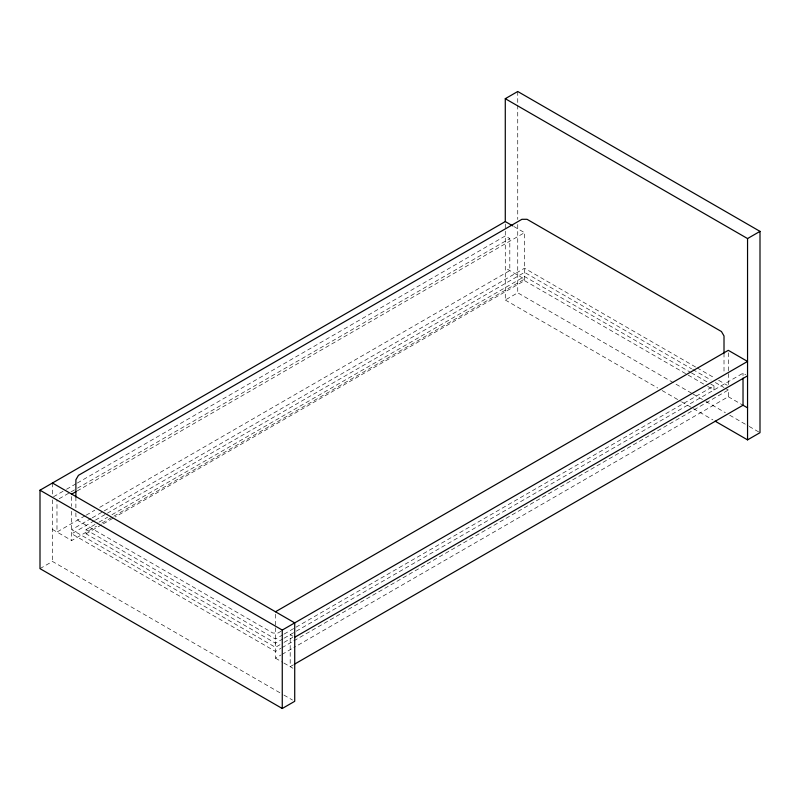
<?xml version="1.0" encoding="UTF-8"?>
<svg xmlns="http://www.w3.org/2000/svg" width="800" height="800" viewBox="0 0 800 800"><rect width="100%" height="100%" fill="white"/><g stroke="black" fill="none" stroke-linecap="round" stroke-linejoin="round"><path stroke-width="0.6" stroke-dasharray="4 3" d="M53.53 496.76L65.42 489.9M66.5 489.28L76.23 483.66M77.31 483.04L505.28 235.95L509.81 238.56L509.81 270.59L99.13 507.69M59.14 498.75L69.95 492.51M71.03 491.89L76.43 488.77M77.52 488.15L509.81 238.56M77.1 491L524.53 232.68L524.53 280.63L115.18 516.96M85.08 515.8L56.98 532.03L56.98 500M86.16 515.18L94.81 510.19M91.15 518.44L71.7 529.67L275.47 647.32L283.04 642.95M92.23 517.82L103.04 511.58M104.12 510.96L524.53 268.24L695.96 367.21M94.39 520.69L71.7 533.8L275.47 651.44L280.88 648.32M95.47 520.07L106.28 513.83M107.36 513.21L524.53 272.36L691.64 368.84M283.03 638.81L275.47 643.17L86.02 533.8L86.02 529.67L97.9 522.82M98.98 522.19L107.62 517.2M111.94 514.71L524.53 276.51L690.3 372.21M52.45 529.41L71.7 540.52L96.56 526.17M101.96 523.05L112.77 516.81M113.85 516.19L524.53 279.09L505.28 267.97M86.02 533.8L102.22 524.44M103.3 523.82L114.1 517.58M40 568.63L52.45 561.44L282.82 694.44M505.28 231.15L505.28 300L517.74 292.81L691.86 393.34M281.22 631.16L277.97 633.04L272.87 633.04L78.44 520.79L75.89 516.37L75.89 512.69M283.03 634.69L275.47 639.05L86.02 529.67M284.11 634.06L294.91 627.83M295.99 627.2L713.98 385.88L713.98 390.01L707.52 386.28M284.11 638.19L743.02 373.2L745.74 374.77M284.12 642.33L292.76 637.34M281.96 647.7L292.76 641.46M293.84 640.84L728.3 390.01L728.3 396.73L293.84 647.56M275.47 627.71L275.47 658.17L280.88 655.05M281.96 654.43L292.76 648.19M293.43 664.8L290.19 666.67L290.19 634.64L292.91 636.21M513.84 226.51L524.53 232.68M697.04 367.83L714.29 377.79M718.6 380.28L727.22 385.26M692.72 369.46L711.05 380.05M715.36 382.54L723.99 387.52M725.07 388.14L728.3 390.01M691.37 372.83L709.67 383.4M710.75 384.02L713.98 385.88M728.3 396.73L743.02 405.23M524.53 280.63L687.07 374.47M688.14 375.09L706.44 385.66M692.94 393.97L704.84 400.84M705.92 401.46L725.39 412.7M729.72 415.2L748.1 425.81M749.18 426.44L760 432.68M505.28 300L657.78 388.04M662.11 390.54L680.49 401.16M681.57 401.78L692.39 408.03M693.47 408.65L712.94 419.89M275.47 658.17L282.83 662.42M283.88 663.03L292.91 668.24M283.9 695.07L292.55 700.06M743.02 373.2L743.02 375.67M728.3 352.78L728.3 372.4M728.3 373.62L728.3 384.66M724.01 353.13L724.01 372.57M517.74 91.5L517.74 103.93M517.74 105.17L517.74 219.49M517.74 224.47L517.74 292.81M505.28 223.96L505.28 229.96M275.47 614.22L275.47 626.48M75.89 496.92L75.89 507.96M71.7 496.57L71.7 506.38M71.7 511.28L71.7 540.52M52.45 483.01L52.45 494.99M52.45 499.85L52.45 561.44"/><path stroke-width="1.2" d="M52.45 483.01L294.72 622.88L294.72 701.31L282.26 708.5L40 568.63L40 490.2L505.28 221.57L505.28 98.69L517.74 91.5L760 231.37L760 432.68L747.55 439.87L715.1 421.14M71.7 494.12L76.02 491.62M505.28 98.69L747.55 238.56L760 231.37M275.47 611.77L728.3 350.33L747.55 361.44L282.26 630.07L40 490.2M294.72 637.26L747.55 375.82M294.51 664.17L743.02 405.23L747.55 407.84M505.28 221.57L512.77 225.89M747.55 238.56L747.55 439.87M743.02 378.13L743.02 405.23M724.01 353.13L724.01 335.97L721.46 331.55L527.03 219.3L521.93 219.3L78.44 475.34L75.89 479.76L75.89 496.92M282.26 630.07L282.26 708.5"/></g></svg>
